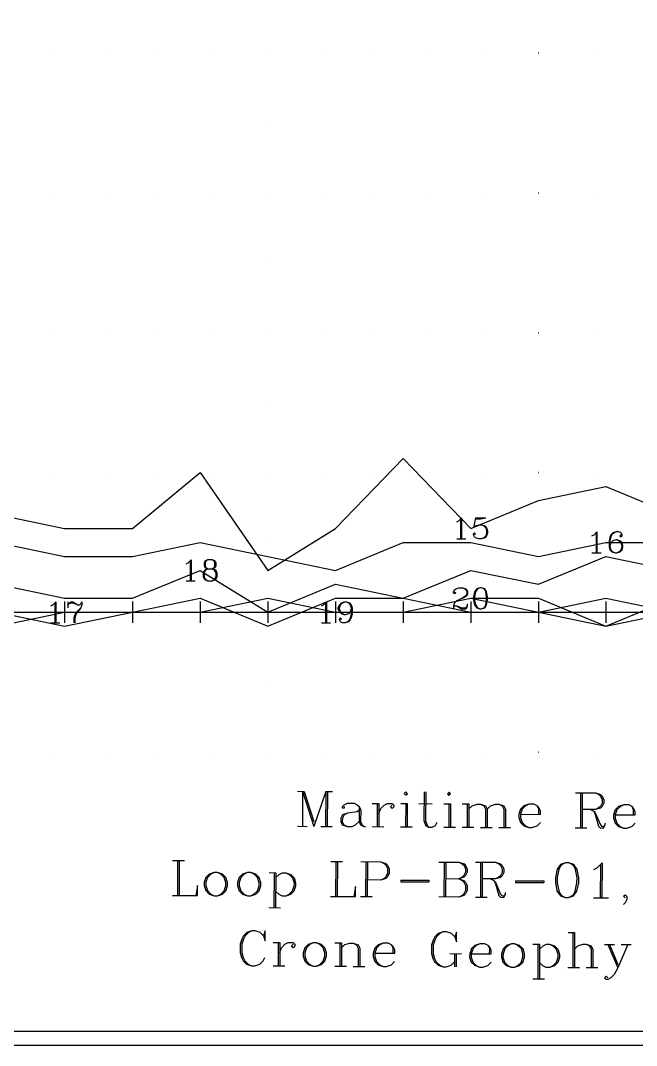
# Model space of a CAD drawing. Extents: x 10 to 200, y 0 to 250.
# Drawn here: x 57.2 to 101.2, y 0 to 73.3 of the extents above; entities that cross this region are included whole.
import ezdxf

# ---------------------------------------------------------------- set-up
doc = ezdxf.new("R2010")
doc.units = 0
doc.linetypes.add('1', pattern=[0])
for name, color, linetype in [('1', 7, '1'), ('2', 7, '1'), ('3', 7, '1')]:
    doc.layers.add(name, color=color, linetype=linetype)

msp = doc.modelspace()

# ---------------------------------------------------------------- linework, layer by layer
at = {"layer": '1'}
for p, q in [((88.67, 37.68), (88.67, 36.25)), ((89.74, 37.75), (89.6, 37.04)), ((89.74, 37.75), (90.46, 37.75)), ((98.35, 36.68), (98.35, 35.25)), ((88.39, 36.25), (89.03, 36.25)), ((98.06, 35.25), (98.71, 35.25)), ((69.32, 34.68), (69.32, 33.25)), ((69.03, 33.25), (69.68, 33.25)), ((59.64, 31.68), (59.64, 30.25)), ((60.35, 31.76), (60.35, 30.24)), ((60.57, 31.75), (60.57, 31.32)), ((65.19, 31.76), (65.19, 30.24)), ((70.03, 31.76), (70.03, 30.24)), ((74.87, 31.76), (74.87, 30.24)), ((79, 31.68), (79, 30.25)), ((79.71, 31.76), (79.71, 30.24)), ((84.55, 31.76), (84.55, 30.24)), ((89.39, 31.76), (89.39, 30.24)), ((94.23, 31.76), (94.23, 30.24)), ((99.06, 31.76), (99.06, 30.24)), ((59.59, 31), (61.12, 31)), ((64.43, 31), (65.96, 31)), ((69.27, 31), (70.79, 31)), ((74.11, 31), (75.63, 31)), ((78.95, 31), (80.47, 31)), ((83.79, 31), (85.31, 31)), ((88.63, 31), (90.15, 31)), ((93.46, 31), (94.99, 31)), ((98.3, 31), (99.83, 31)), ((59.35, 30.25), (60, 30.25)), ((78.71, 30.25), (79.35, 30.25))]:
    msp.add_line(p, q, dxfattribs=at)
for points in [[(41, 31), (45.84, 40), (50.68, 36), (55.52, 38), (60.35, 37), (65.19, 37), (70.03, 41), (74.87, 34), (79.71, 37), (84.55, 42), (89.39, 37), (94.23, 39), (99.06, 40), (103.9, 38)], [(41, 30), (45.84, 39), (50.68, 35), (55.52, 36), (60.35, 35), (65.19, 35), (70.03, 36), (74.87, 35), (79.71, 34), (84.55, 36), (89.39, 36), (94.23, 35), (99.06, 36), (103.9, 36)], [(88.39, 37.46), (88.53, 37.54), (88.74, 37.75), (88.74, 36.25)], [(89.74, 37.68), (90.1, 37.68), (90.46, 37.75)], [(89.6, 37.04), (89.74, 37.18), (89.96, 37.25), (90.17, 37.25), (90.39, 37.18), (90.53, 37.04), (90.6, 36.82), (90.6, 36.68), (90.53, 36.46), (90.39, 36.32), (90.17, 36.25), (89.96, 36.25), (89.74, 36.32), (89.67, 36.39), (89.6, 36.54), (89.6, 36.61), (89.67, 36.68), (89.74, 36.61), (89.67, 36.54)], [(90.17, 37.25), (90.32, 37.18), (90.46, 37.04), (90.53, 36.82), (90.53, 36.68), (90.46, 36.46), (90.32, 36.32), (90.17, 36.25)], [(98.06, 36.46), (98.21, 36.54), (98.42, 36.75), (98.42, 35.25)], [(100.14, 36.54), (100.06, 36.46), (100.14, 36.39), (100.21, 36.46), (100.21, 36.54), (100.14, 36.68), (99.99, 36.75), (99.78, 36.75), (99.56, 36.68), (99.42, 36.54), (99.35, 36.39), (99.28, 36.11), (99.28, 35.68), (99.35, 35.46), (99.49, 35.32), (99.71, 35.25), (99.85, 35.25), (100.06, 35.32), (100.21, 35.46), (100.28, 35.68), (100.28, 35.75), (100.21, 35.96), (100.06, 36.11), (99.85, 36.18), (99.78, 36.18), (99.56, 36.11), (99.42, 35.96), (99.35, 35.75)], [(99.78, 36.75), (99.64, 36.68), (99.49, 36.54), (99.42, 36.39), (99.35, 36.11), (99.35, 35.68), (99.42, 35.46), (99.56, 35.32), (99.71, 35.25)], [(99.85, 35.25), (99.99, 35.32), (100.14, 35.46), (100.21, 35.68), (100.21, 35.75), (100.14, 35.96), (99.99, 36.11), (99.85, 36.18)], [(41, 30), (45.84, 35), (50.68, 31), (55.52, 33), (60.35, 32), (65.19, 32), (70.03, 34), (74.87, 31), (79.71, 33), (84.55, 32), (89.39, 34), (94.23, 33), (99.06, 35), (103.9, 34)], [(69.03, 34.46), (69.18, 34.54), (69.39, 34.75), (69.39, 33.25)], [(70.6, 34.75), (70.39, 34.68), (70.32, 34.54), (70.32, 34.32), (70.39, 34.18), (70.6, 34.11), (70.89, 34.11), (71.1, 34.18), (71.18, 34.32), (71.18, 34.54), (71.1, 34.68), (70.89, 34.75), (70.6, 34.75)], [(70.6, 34.75), (70.46, 34.68), (70.39, 34.54), (70.39, 34.32), (70.46, 34.18), (70.6, 34.11)], [(70.89, 34.11), (71.03, 34.18), (71.1, 34.32), (71.1, 34.54), (71.03, 34.68), (70.89, 34.75)], [(70.6, 34.11), (70.39, 34.04), (70.32, 33.96), (70.25, 33.82), (70.25, 33.54), (70.32, 33.39), (70.39, 33.32), (70.6, 33.25), (70.89, 33.25), (71.1, 33.32), (71.18, 33.39), (71.25, 33.54), (71.25, 33.82), (71.18, 33.96), (71.1, 34.04), (70.89, 34.11)], [(70.6, 34.11), (70.46, 34.04), (70.39, 33.96), (70.32, 33.82), (70.32, 33.54), (70.39, 33.39), (70.46, 33.32), (70.6, 33.25)], [(70.89, 33.25), (71.03, 33.32), (71.1, 33.39), (71.18, 33.54), (71.18, 33.82), (71.1, 33.96), (71.03, 34.04), (70.89, 34.11)], [(88.24, 32.46), (88.32, 32.39), (88.24, 32.32), (88.17, 32.39), (88.17, 32.46), (88.24, 32.61), (88.32, 32.68), (88.53, 32.75), (88.82, 32.75), (89.03, 32.68), (89.1, 32.61), (89.17, 32.46), (89.17, 32.32), (89.1, 32.18), (88.89, 32.04), (88.53, 31.89), (88.39, 31.82), (88.24, 31.68), (88.17, 31.46), (88.17, 31.25)], [(88.82, 32.75), (88.96, 32.68), (89.03, 32.61), (89.1, 32.46), (89.1, 32.32), (89.03, 32.18), (88.82, 32.04), (88.53, 31.89)], [(90.03, 32.75), (89.82, 32.68), (89.67, 32.46), (89.6, 32.11), (89.6, 31.89), (89.67, 31.54), (89.82, 31.32), (90.03, 31.25), (90.17, 31.25), (90.39, 31.32), (90.53, 31.54), (90.6, 31.89), (90.6, 32.11), (90.53, 32.46), (90.39, 32.68), (90.17, 32.75), (90.03, 32.75)], [(90.03, 32.75), (89.89, 32.68), (89.82, 32.61), (89.74, 32.46), (89.67, 32.11), (89.67, 31.89), (89.74, 31.54), (89.82, 31.39), (89.89, 31.32), (90.03, 31.25)], [(90.17, 31.25), (90.32, 31.32), (90.39, 31.39), (90.46, 31.54), (90.53, 31.89), (90.53, 32.11), (90.46, 32.46), (90.39, 32.61), (90.32, 32.68), (90.17, 32.75)], [(41, 28), (45.84, 32), (50.68, 29), (55.52, 30), (60.35, 31), (65.19, 31), (70.03, 32), (74.87, 30), (79.71, 32), (84.55, 32), (89.39, 31), (94.23, 31), (99.06, 32), (103.9, 31)], [(41, 29), (45.84, 31), (50.68, 30), (55.52, 31), (60.35, 31), (65.19, 31), (70.03, 31), (74.87, 32), (79.71, 31), (84.55, 31), (89.39, 32), (94.23, 32), (99.06, 30), (103.9, 31)], [(41, 29), (45.84, 31), (50.68, 32), (55.52, 31), (60.35, 30), (65.19, 31), (70.03, 31), (74.87, 31), (79.71, 31), (84.55, 31), (89.39, 32), (94.23, 31), (99.06, 30), (103.9, 32)], [(59.35, 31.46), (59.5, 31.54), (59.71, 31.75), (59.71, 30.25)], [(60.57, 31.46), (60.64, 31.61), (60.78, 31.75), (60.93, 31.75), (61.28, 31.54), (61.43, 31.54), (61.5, 31.61), (61.57, 31.75)], [(60.64, 31.61), (60.78, 31.68), (60.93, 31.68), (61.28, 31.54)], [(61.57, 31.75), (61.57, 31.54), (61.5, 31.32), (61.21, 30.96), (61.14, 30.82), (61.07, 30.61), (61.07, 30.25)], [(78.71, 31.46), (78.85, 31.54), (79.07, 31.75), (79.07, 30.25)], [(80.85, 31.25), (80.78, 31.04), (80.64, 30.89), (80.42, 30.82), (80.35, 30.82), (80.14, 30.89), (80, 31.04), (79.92, 31.25), (79.92, 31.32), (80, 31.54), (80.14, 31.68), (80.35, 31.75), (80.5, 31.75), (80.71, 31.68), (80.85, 31.54), (80.92, 31.32), (80.92, 30.89), (80.85, 30.61), (80.78, 30.46), (80.64, 30.32), (80.42, 30.25), (80.21, 30.25), (80.07, 30.32), (80, 30.46), (80, 30.54), (80.07, 30.61), (80.14, 30.54), (80.07, 30.46)], [(80.35, 30.82), (80.21, 30.89), (80.07, 31.04), (80, 31.25), (80, 31.32), (80.07, 31.54), (80.21, 31.68), (80.35, 31.75)], [(80.5, 31.75), (80.64, 31.68), (80.78, 31.54), (80.85, 31.32), (80.85, 30.89), (80.78, 30.61), (80.71, 30.46), (80.57, 30.32), (80.42, 30.25)], [(88.39, 31.46), (88.74, 31.25), (89.03, 31.25), (89.1, 31.32), (89.17, 31.46), (89.17, 31.61)], [(41, 31), (45.84, 31), (50.68, 31), (55.52, 31), (60.35, 31), (65.19, 31), (70.03, 31), (74.87, 31), (79.71, 31), (84.55, 31), (89.39, 31), (94.23, 31), (99.06, 31), (103.9, 31)], [(61.5, 31.32), (61.14, 30.96), (61.07, 30.82), (61, 30.61), (61, 30.25)], [(88.17, 31.39), (88.24, 31.46), (88.39, 31.46), (88.74, 31.32), (88.96, 31.32), (89.1, 31.39), (89.17, 31.46)]]:
    msp.add_lwpolyline(points, dxfattribs=at)
at = {"layer": '2'}
for p, q in [((77, 18.19), (77.48, 18.18)), ((77.36, 18.19), (77.35, 15.69)), ((77.36, 18.19), (78.18, 15.68)), ((77.48, 18.18), (78.18, 16.04)), ((79.03, 18.18), (78.18, 15.68)), ((79.03, 18.18), (79.01, 15.68)), ((79.03, 18.18), (79.5, 18.17)), ((79.15, 18.18), (79.13, 15.68)), ((97.24, 18.07), (97.23, 15.57)), ((97.36, 18.07), (97.35, 15.57)), ((82.35, 17.32), (82.83, 17.32)), ((82.71, 17.32), (82.7, 15.66)), ((82.83, 17.32), (82.82, 15.65)), ((84.38, 17.31), (84.85, 17.31)), ((84.74, 17.31), (84.73, 15.64)), ((84.85, 17.31), (84.85, 15.64)), ((85.69, 17.31), (86.64, 17.3)), ((87.47, 17.3), (87.95, 17.29)), ((87.83, 17.29), (87.82, 15.63)), ((87.95, 17.29), (87.94, 15.63)), ((88.78, 17.29), (89.26, 17.29)), ((89.14, 17.29), (89.13, 15.62)), ((89.26, 17.29), (89.25, 15.62)), ((76.99, 15.69), (77.7, 15.68)), ((78.66, 15.68), (79.49, 15.67)), ((82.35, 15.66), (83.18, 15.65)), ((84.37, 15.65), (85.2, 15.64)), ((87.46, 15.63), (88.3, 15.62)), ((88.77, 15.62), (89.61, 15.62)), ((90.08, 15.61), (90.92, 15.61)), ((91.39, 15.61), (92.23, 15.6)), ((96.87, 15.58), (97.7, 15.57)), ((68.07, 13.24), (68.91, 13.23)), ((68.43, 13.24), (68.42, 10.74)), ((68.55, 13.23), (68.54, 10.73)), ((79.38, 13.17), (80.22, 13.17)), ((79.74, 13.17), (79.73, 10.67)), ((79.86, 13.17), (79.85, 10.67)), ((81.88, 13.16), (81.87, 10.66)), ((82, 13.16), (81.99, 10.66)), ((87.48, 13.13), (87.46, 10.63)), ((87.6, 13.13), (87.58, 10.63)), ((90.1, 13.11), (90.08, 10.61)), ((90.22, 13.11), (90.2, 10.61)), ((98.67, 12.95), (98.65, 10.57)), ((74.97, 12.37), (75.45, 12.36)), ((75.33, 12.36), (75.32, 9.86)), ((75.45, 12.36), (75.44, 9.86)), ((81.51, 10.66), (82.35, 10.66)), ((89.73, 10.62), (90.56, 10.61)), ((98.18, 10.57), (99.25, 10.56)), ((74.96, 9.87), (75.79, 9.86)), ((96.35, 8.08), (96.82, 8.08)), ((96.7, 8.08), (96.69, 5.58)), ((96.82, 8.08), (96.81, 5.58)), ((75.27, 7.36), (75.75, 7.36)), ((75.63, 7.36), (75.62, 5.69)), ((75.75, 7.36), (75.74, 5.69)), ((79.68, 7.34), (80.15, 7.34)), ((80.03, 7.34), (80.02, 5.67)), ((80.15, 7.34), (80.14, 5.67)), ((93.84, 7.26), (94.32, 7.26)), ((94.2, 7.26), (94.19, 4.76)), ((94.32, 7.26), (94.31, 4.76)), ((98.96, 7.23), (99.68, 7.23)), ((99.2, 7.23), (99.9, 5.56)), ((99.32, 7.23), (99.91, 5.8)), ((100.15, 7.22), (100.87, 7.22)), ((87.89, 6.58), (88.72, 6.57)), ((88.24, 6.58), (88.24, 5.62)), ((88.36, 6.58), (88.36, 5.62)), ((75.26, 5.7), (76.1, 5.69)), ((79.67, 5.67), (80.5, 5.67)), ((80.98, 5.66), (81.81, 5.66)), ((96.33, 5.58), (97.17, 5.57)), ((97.64, 5.57), (98.48, 5.57)), ((93.83, 4.76), (94.66, 4.76))]:
    msp.add_line(p, q, dxfattribs=at)
for points in [[(11, 1), (11, 249), (199, 249), (199, 1), (11, 1)], [(59.39, 71), (59.39, 71), (59.39, 71), (59.39, 71), (59.39, 71)], [(63.26, 71), (63.26, 71), (63.26, 71), (63.26, 71), (63.26, 71)], [(67.13, 71), (67.13, 71), (67.13, 71), (67.13, 71), (67.13, 71)], [(71, 71), (71, 71), (71, 71), (71, 71), (71, 71)], [(74.87, 71), (74.87, 71), (74.87, 71), (74.87, 71), (74.87, 71)], [(74.87, 71), (74.87, 71), (74.87, 71), (74.87, 71), (74.87, 71)], [(78.74, 71), (78.74, 71), (78.74, 71), (78.74, 71), (78.74, 71)], [(82.61, 71), (82.61, 71), (82.61, 71), (82.61, 71), (82.61, 71)], [(86.49, 71), (86.48, 71), (86.48, 71), (86.49, 71), (86.49, 71)], [(90.36, 71), (90.35, 71), (90.35, 71), (90.36, 71), (90.36, 71)], [(94.23, 71), (94.22, 71), (94.22, 71), (94.23, 71), (94.23, 71)], [(98.1, 71), (98.1, 71), (98.1, 71), (98.1, 71), (98.1, 71)], [(74.87, 66), (74.87, 66), (74.87, 66), (74.87, 66), (74.87, 66)], [(59.39, 61), (59.39, 61), (59.39, 61), (59.39, 61), (59.39, 61)], [(63.26, 61), (63.26, 61), (63.26, 61), (63.26, 61), (63.26, 61)], [(67.13, 61), (67.13, 61), (67.13, 61), (67.13, 61), (67.13, 61)], [(71, 61), (71, 61), (71, 61), (71, 61), (71, 61)], [(74.87, 61), (74.87, 61), (74.87, 61), (74.87, 61), (74.87, 61)], [(74.87, 61), (74.87, 61), (74.87, 61), (74.87, 61), (74.87, 61)], [(78.74, 61), (78.74, 61), (78.74, 61), (78.74, 61), (78.74, 61)], [(82.61, 61), (82.61, 61), (82.61, 61), (82.61, 61), (82.61, 61)], [(86.49, 61), (86.48, 61), (86.48, 61), (86.49, 61), (86.49, 61)], [(90.36, 61), (90.35, 61), (90.35, 61), (90.36, 61), (90.36, 61)], [(94.23, 61), (94.22, 61), (94.22, 61), (94.23, 61), (94.23, 61)], [(98.1, 61), (98.1, 61), (98.1, 61), (98.1, 61), (98.1, 61)], [(74.87, 56), (74.87, 56), (74.87, 56), (74.87, 56), (74.87, 56)], [(59.39, 51), (59.39, 51), (59.39, 51), (59.39, 51), (59.39, 51)], [(63.26, 51), (63.26, 51), (63.26, 51), (63.26, 51), (63.26, 51)], [(67.13, 51), (67.13, 51), (67.13, 51), (67.13, 51), (67.13, 51)], [(71, 51), (71, 51), (71, 51), (71, 51), (71, 51)], [(74.87, 51), (74.87, 51), (74.87, 51), (74.87, 51), (74.87, 51)], [(74.87, 51), (74.87, 51), (74.87, 51), (74.87, 51), (74.87, 51)], [(78.74, 51), (78.74, 51), (78.74, 51), (78.74, 51), (78.74, 51)], [(82.61, 51), (82.61, 51), (82.61, 51), (82.61, 51), (82.61, 51)], [(86.49, 51), (86.48, 51), (86.48, 51), (86.49, 51), (86.49, 51)], [(90.36, 51), (90.35, 51), (90.35, 51), (90.36, 51), (90.36, 51)], [(94.23, 51), (94.22, 51), (94.22, 51), (94.23, 51), (94.23, 51)], [(98.1, 51), (98.1, 51), (98.1, 51), (98.1, 51), (98.1, 51)], [(74.87, 46), (74.87, 46), (74.87, 46), (74.87, 46), (74.87, 46)], [(59.39, 41), (59.39, 41), (59.39, 41), (59.39, 41), (59.39, 41)], [(63.26, 41), (63.26, 41), (63.26, 41), (63.26, 41), (63.26, 41)], [(67.13, 41), (67.13, 41), (67.13, 41), (67.13, 41), (67.13, 41)], [(71, 41), (71, 41), (71, 41), (71, 41), (71, 41)], [(74.87, 41), (74.87, 41), (74.87, 41), (74.87, 41), (74.87, 41)], [(74.87, 41), (74.87, 41), (74.87, 41), (74.87, 41), (74.87, 41)], [(78.74, 41), (78.74, 41), (78.74, 41), (78.74, 41), (78.74, 41)], [(82.61, 41), (82.61, 41), (82.61, 41), (82.61, 41), (82.61, 41)], [(86.49, 41), (86.48, 41), (86.48, 41), (86.49, 41), (86.49, 41)], [(90.36, 41), (90.35, 41), (90.35, 41), (90.36, 41), (90.36, 41)], [(94.23, 41), (94.22, 41), (94.22, 41), (94.23, 41), (94.23, 41)], [(98.1, 41), (98.1, 41), (98.1, 41), (98.1, 41), (98.1, 41)], [(74.87, 36), (74.87, 36), (74.87, 36), (74.87, 36), (74.87, 36)], [(59.39, 31), (59.39, 31), (59.39, 31), (59.39, 31), (59.39, 31)], [(63.26, 31), (63.26, 31), (63.26, 31), (63.26, 31), (63.26, 31)], [(67.13, 31), (67.13, 31), (67.13, 31), (67.13, 31), (67.13, 31)], [(71, 31), (71, 31), (71, 31), (71, 31), (71, 31)], [(74.87, 31), (74.87, 31), (74.87, 31), (74.87, 31), (74.87, 31)], [(74.87, 31), (74.87, 31), (74.87, 31), (74.87, 31), (74.87, 31)], [(78.74, 31), (78.74, 31), (78.74, 31), (78.74, 31), (78.74, 31)], [(82.61, 31), (82.61, 31), (82.61, 31), (82.61, 31), (82.61, 31)], [(86.49, 31), (86.48, 31), (86.48, 31), (86.49, 31), (86.49, 31)], [(90.36, 31), (90.35, 31), (90.35, 31), (90.36, 31), (90.36, 31)], [(94.23, 31), (94.22, 31), (94.22, 31), (94.23, 31), (94.23, 31)], [(98.1, 31), (98.1, 31), (98.1, 31), (98.1, 31), (98.1, 31)], [(74.87, 26), (74.87, 26), (74.87, 26), (74.87, 26), (74.87, 26)], [(59.39, 21), (59.39, 21), (59.39, 21), (59.39, 21), (59.39, 21)], [(63.26, 21), (63.26, 21), (63.26, 21), (63.26, 21), (63.26, 21)], [(67.13, 21), (67.13, 21), (67.13, 21), (67.13, 21), (67.13, 21)], [(71, 21), (71, 21), (71, 21), (71, 21), (71, 21)], [(74.87, 21), (74.87, 21), (74.87, 21), (74.87, 21), (74.87, 21)], [(74.87, 21), (74.87, 21), (74.87, 21), (74.87, 21), (74.87, 21)], [(78.74, 21), (78.74, 21), (78.74, 21), (78.74, 21), (78.74, 21)], [(82.61, 21), (82.61, 21), (82.61, 21), (82.61, 21), (82.61, 21)], [(86.49, 21), (86.48, 21), (86.48, 21), (86.49, 21), (86.49, 21)], [(90.36, 21), (90.35, 21), (90.35, 21), (90.36, 21), (90.36, 21)], [(94.23, 21), (94.22, 21), (94.22, 21), (94.23, 21), (94.23, 21)], [(98.1, 21), (98.1, 21), (98.1, 21), (98.1, 21), (98.1, 21)], [(84.74, 18.14), (84.62, 18.03), (84.74, 17.91), (84.86, 18.02), (84.74, 18.14)], [(86.05, 18.14), (86.04, 16.11), (86.16, 15.76), (86.39, 15.63), (86.63, 15.63), (86.87, 15.75), (86.99, 15.99)], [(86.17, 18.14), (86.16, 16.11), (86.27, 15.75), (86.39, 15.63)], [(87.84, 18.13), (87.72, 18.01), (87.83, 17.89), (87.95, 18.01), (87.84, 18.13)], [(96.88, 18.08), (98.31, 18.07), (98.67, 17.95), (98.79, 17.83), (98.9, 17.59), (98.9, 17.35), (98.78, 17.11), (98.66, 16.99), (98.31, 16.88), (97.35, 16.88)], [(98.31, 18.07), (98.55, 17.95), (98.67, 17.83), (98.79, 17.59), (98.78, 17.35), (98.66, 17.11), (98.54, 17), (98.31, 16.88)], [(80.33, 17.1), (80.33, 16.98), (80.21, 16.98), (80.21, 17.1), (80.33, 17.22), (80.57, 17.33), (81.05, 17.33), (81.28, 17.21), (81.4, 17.09), (81.52, 16.85), (81.51, 16.02), (81.63, 15.78), (81.75, 15.66)], [(81.4, 17.09), (81.4, 16.02), (81.51, 15.78), (81.75, 15.66), (81.87, 15.66)], [(82.83, 16.61), (82.95, 16.96), (83.19, 17.2), (83.43, 17.32), (83.78, 17.32), (83.9, 17.2), (83.9, 17.08), (83.78, 16.96), (83.66, 17.08), (83.78, 17.2)], [(89.26, 16.93), (89.5, 17.16), (89.85, 17.28), (90.09, 17.28), (90.45, 17.16), (90.57, 16.92), (90.56, 15.61)], [(90.09, 17.28), (90.33, 17.16), (90.45, 16.92), (90.44, 15.61)], [(90.57, 16.92), (90.81, 17.16), (91.16, 17.27), (91.4, 17.27), (91.76, 17.15), (91.88, 16.91), (91.87, 15.6)], [(91.4, 17.27), (91.64, 17.15), (91.76, 16.91), (91.75, 15.6)], [(92.95, 16.55), (94.37, 16.54), (94.38, 16.78), (94.26, 17.02), (94.14, 17.14), (93.9, 17.26), (93.55, 17.26), (93.19, 17.14), (92.95, 16.91), (92.83, 16.55), (92.83, 16.31), (92.94, 15.96), (93.18, 15.72), (93.54, 15.59), (93.77, 15.59), (94.13, 15.71), (94.37, 15.95)], [(93.55, 17.26), (93.31, 17.14), (93.07, 16.91), (92.95, 16.55), (92.94, 16.31), (93.06, 15.95), (93.3, 15.72), (93.54, 15.59)], [(94.26, 16.54), (94.26, 16.9), (94.14, 17.14)], [(97.95, 16.88), (98.19, 16.76), (98.3, 16.64), (98.66, 15.8), (98.77, 15.68), (98.89, 15.68), (99.01, 15.8)], [(99.73, 16.51), (101.16, 16.5), (101.16, 16.74), (101.04, 16.98), (100.93, 17.1), (100.69, 17.22), (100.33, 17.22), (99.97, 17.11), (99.73, 16.87), (99.61, 16.51), (99.61, 16.28), (99.73, 15.92), (99.97, 15.68), (100.32, 15.56), (100.56, 15.56), (100.92, 15.67), (101.16, 15.91)], [(100.33, 17.22), (100.09, 17.11), (99.85, 16.87), (99.73, 16.51), (99.73, 16.27), (99.85, 15.92), (100.08, 15.68), (100.32, 15.56)], [(101.04, 16.51), (101.04, 16.86), (100.93, 17.1)], [(81.4, 16.85), (81.28, 16.73), (80.57, 16.62), (80.21, 16.5), (80.09, 16.27), (80.09, 16.03), (80.2, 15.79), (80.56, 15.67), (80.92, 15.67), (81.16, 15.78), (81.4, 16.02)], [(80.57, 16.62), (80.33, 16.5), (80.21, 16.26), (80.2, 16.03), (80.32, 15.79), (80.56, 15.67)], [(98.19, 16.76), (98.3, 16.52), (98.54, 15.69), (98.65, 15.57), (98.89, 15.56), (99.01, 15.8), (99.01, 15.92)], [(81.53, 13.16), (82.95, 13.15), (83.31, 13.03), (83.43, 12.91), (83.55, 12.67), (83.55, 12.32), (83.43, 12.08), (83.31, 11.96), (82.95, 11.84), (82, 11.85)], [(82.95, 13.15), (83.19, 13.03), (83.31, 12.91), (83.43, 12.68), (83.43, 12.32), (83.31, 12.08), (83.19, 11.96), (82.95, 11.84)], [(87.12, 13.13), (88.55, 13.12), (88.91, 13), (89.02, 12.88), (89.14, 12.64), (89.14, 12.41), (89.02, 12.17), (88.9, 12.05), (88.54, 11.93)], [(88.55, 13.12), (88.79, 13), (88.91, 12.88), (89.02, 12.64), (89.02, 12.41), (88.9, 12.17), (88.78, 12.05), (88.54, 11.93)], [(89.74, 13.12), (91.17, 13.11), (91.53, 12.99), (91.64, 12.87), (91.76, 12.63), (91.76, 12.39), (91.64, 12.15), (91.52, 12.03), (91.16, 11.92), (90.21, 11.92)], [(91.17, 13.11), (91.41, 12.99), (91.52, 12.87), (91.64, 12.63), (91.64, 12.39), (91.52, 12.15), (91.4, 12.04), (91.16, 11.92)], [(96.17, 13.08), (95.81, 12.96), (95.57, 12.61), (95.45, 12.01), (95.45, 11.66), (95.56, 11.06), (95.8, 10.7), (96.15, 10.58), (96.39, 10.58), (96.75, 10.7), (96.99, 11.05), (97.11, 11.65), (97.12, 12), (97, 12.6), (96.76, 12.96), (96.41, 13.08), (96.17, 13.08)], [(96.17, 13.08), (95.93, 12.96), (95.81, 12.84), (95.69, 12.61), (95.57, 12.01), (95.57, 11.65), (95.68, 11.06), (95.8, 10.82), (95.92, 10.7), (96.15, 10.58)], [(96.39, 10.58), (96.63, 10.7), (96.75, 10.81), (96.87, 11.05), (96.99, 11.65), (97, 12), (96.88, 12.6), (96.76, 12.84), (96.64, 12.96), (96.41, 13.08)], [(98.19, 12.59), (98.43, 12.71), (98.79, 13.07), (98.77, 10.57)], [(71.05, 12.39), (70.69, 12.27), (70.45, 12.03), (70.33, 11.68), (70.33, 11.44), (70.44, 11.08), (70.68, 10.84), (71.04, 10.72), (71.27, 10.72), (71.63, 10.84), (71.87, 11.07), (71.99, 11.43), (71.99, 11.67), (71.88, 12.03), (71.64, 12.26), (71.28, 12.39), (71.05, 12.39)], [(71.05, 12.39), (70.81, 12.27), (70.57, 12.03), (70.45, 11.68), (70.45, 11.44), (70.56, 11.08), (70.8, 10.84), (71.04, 10.72)], [(71.27, 10.72), (71.51, 10.84), (71.75, 11.07), (71.87, 11.43), (71.87, 11.67), (71.76, 12.03), (71.52, 12.27), (71.28, 12.39)], [(73.43, 12.37), (73.07, 12.26), (72.83, 12.02), (72.71, 11.66), (72.71, 11.43), (72.82, 11.07), (73.06, 10.83), (73.42, 10.71), (73.66, 10.71), (74.01, 10.82), (74.25, 11.06), (74.37, 11.42), (74.37, 11.65), (74.26, 12.01), (74.02, 12.25), (73.66, 12.37), (73.43, 12.37)], [(73.43, 12.37), (73.19, 12.26), (72.95, 12.02), (72.83, 11.66), (72.83, 11.42), (72.94, 11.07), (73.18, 10.83), (73.42, 10.71)], [(73.66, 10.71), (73.89, 10.82), (74.13, 11.06), (74.25, 11.42), (74.26, 11.65), (74.14, 12.01), (73.9, 12.25), (73.66, 12.37)], [(75.45, 12.01), (75.69, 12.24), (75.93, 12.36), (76.16, 12.36), (76.52, 12.24), (76.76, 12), (76.87, 11.64), (76.87, 11.4), (76.75, 11.05), (76.51, 10.81), (76.16, 10.69), (75.92, 10.69), (75.68, 10.81), (75.44, 11.05)], [(76.16, 12.36), (76.4, 12.24), (76.64, 12), (76.76, 11.64), (76.75, 11.4), (76.63, 11.05), (76.39, 10.81), (76.16, 10.69)], [(84.38, 11.84), (86.4, 11.83), (86.4, 11.71)], [(84.38, 11.84), (84.38, 11.72), (86.4, 11.71)], [(87.59, 11.94), (88.54, 11.93), (88.9, 11.81), (89.02, 11.69), (89.14, 11.45), (89.13, 11.1), (89.01, 10.86), (88.89, 10.74), (88.54, 10.62), (87.11, 10.63)], [(88.54, 11.93), (88.78, 11.81), (88.9, 11.69), (89.02, 11.45), (89.01, 11.1), (88.89, 10.86), (88.77, 10.74), (88.54, 10.62)], [(90.81, 11.92), (91.04, 11.8), (91.16, 11.68), (91.51, 10.84), (91.63, 10.72), (91.75, 10.72), (91.87, 10.84)], [(91.04, 11.8), (91.16, 11.56), (91.39, 10.73), (91.51, 10.61), (91.75, 10.6), (91.87, 10.84), (91.87, 10.96)], [(92.59, 11.79), (94.61, 11.78), (94.61, 11.66)], [(92.59, 11.79), (92.59, 11.67), (94.61, 11.66)], [(68.06, 10.74), (69.85, 10.73), (69.85, 11.44), (69.73, 10.73)], [(79.37, 10.67), (81.16, 10.66), (81.16, 11.38), (81.04, 10.66)], [(100.44, 10.56), (100.32, 10.68), (100.44, 10.79), (100.56, 10.67), (100.56, 10.44), (100.44, 10.2), (100.32, 10.08)], [(74.56, 7.84), (74.68, 7.49), (74.68, 8.2), (74.56, 7.84), (74.32, 8.08), (73.97, 8.2), (73.73, 8.21), (73.37, 8.09), (73.13, 7.85), (73.01, 7.61), (72.89, 7.26), (72.89, 6.66), (73, 6.3), (73.12, 6.07), (73.36, 5.83), (73.71, 5.71), (73.95, 5.7), (74.31, 5.82), (74.55, 6.06), (74.67, 6.3)], [(73.73, 8.21), (73.49, 8.09), (73.25, 7.85), (73.13, 7.61), (73.01, 7.26), (73.01, 6.66), (73.12, 6.3), (73.24, 6.07), (73.48, 5.83), (73.71, 5.71)], [(88.25, 7.77), (88.37, 7.41), (88.37, 8.12), (88.25, 7.77), (88.01, 8.01), (87.66, 8.13), (87.42, 8.13), (87.06, 8.01), (86.82, 7.78), (86.7, 7.54), (86.58, 7.18), (86.58, 6.59), (86.69, 6.23), (86.81, 5.99), (87.05, 5.75), (87.41, 5.63), (87.64, 5.63), (88, 5.74), (88.24, 5.98)], [(87.42, 8.13), (87.18, 8.01), (86.94, 7.77), (86.82, 7.54), (86.7, 7.18), (86.7, 6.59), (86.81, 6.23), (86.93, 5.99), (87.17, 5.75), (87.41, 5.63)], [(75.74, 6.65), (75.86, 7), (76.1, 7.24), (76.34, 7.36), (76.7, 7.36), (76.82, 7.24), (76.82, 7.12), (76.7, 7), (76.58, 7.12), (76.7, 7.24)], [(78.13, 7.35), (77.77, 7.23), (77.53, 6.99), (77.41, 6.64), (77.41, 6.4), (77.53, 6.04), (77.76, 5.8), (78.12, 5.68), (78.36, 5.68), (78.72, 5.8), (78.95, 6.03), (79.08, 6.39), (79.08, 6.63), (78.96, 6.99), (78.72, 7.23), (78.37, 7.35), (78.13, 7.35)], [(78.13, 7.35), (77.89, 7.23), (77.65, 6.99), (77.53, 6.64), (77.53, 6.4), (77.65, 6.04), (77.88, 5.8), (78.12, 5.68)], [(78.36, 5.68), (78.6, 5.8), (78.84, 6.03), (78.96, 6.39), (78.96, 6.63), (78.84, 6.99), (78.6, 7.23), (78.37, 7.35)], [(80.15, 6.98), (80.39, 7.22), (80.75, 7.33), (80.99, 7.33), (81.34, 7.21), (81.46, 6.97), (81.45, 5.66)], [(80.99, 7.33), (81.22, 7.21), (81.34, 6.97), (81.33, 5.66)], [(82.53, 6.61), (83.96, 6.6), (83.96, 6.84), (83.84, 7.08), (83.72, 7.2), (83.49, 7.32), (83.13, 7.32), (82.77, 7.2), (82.53, 6.97), (82.41, 6.61), (82.41, 6.37), (82.53, 6.01), (82.76, 5.77), (83.12, 5.65), (83.36, 5.65), (83.72, 5.77), (83.95, 6.01)], [(83.13, 7.32), (82.89, 7.2), (82.65, 6.97), (82.53, 6.61), (82.53, 6.37), (82.65, 6.01), (82.88, 5.77), (83.12, 5.65)], [(83.84, 6.6), (83.84, 6.96), (83.72, 7.2)], [(89.43, 6.57), (90.86, 6.56), (90.86, 6.8), (90.75, 7.04), (90.63, 7.16), (90.39, 7.28), (90.03, 7.28), (89.68, 7.16), (89.44, 6.93), (89.32, 6.57), (89.31, 6.33), (89.43, 5.97), (89.67, 5.74), (90.02, 5.61), (90.26, 5.61), (90.62, 5.73), (90.86, 5.97)], [(90.03, 7.28), (89.79, 7.16), (89.56, 6.93), (89.43, 6.57), (89.43, 6.33), (89.55, 5.97), (89.79, 5.73), (90.02, 5.61)], [(90.74, 6.56), (90.75, 6.92), (90.63, 7.16)], [(92.3, 7.27), (91.94, 7.15), (91.7, 6.91), (91.58, 6.56), (91.58, 6.32), (91.69, 5.96), (91.93, 5.72), (92.29, 5.6), (92.52, 5.6), (92.88, 5.72), (93.12, 5.95), (93.24, 6.31), (93.24, 6.55), (93.13, 6.91), (92.89, 7.15), (92.53, 7.27), (92.3, 7.27)], [(92.3, 7.27), (92.06, 7.15), (91.82, 6.91), (91.7, 6.56), (91.69, 6.32), (91.81, 5.96), (92.05, 5.72), (92.29, 5.6)], [(92.52, 5.6), (92.76, 5.72), (93, 5.95), (93.12, 6.31), (93.12, 6.55), (93.01, 6.91), (92.77, 7.15), (92.53, 7.27)], [(94.32, 6.9), (94.56, 7.14), (94.8, 7.25), (95.03, 7.25), (95.39, 7.13), (95.63, 6.89), (95.74, 6.53), (95.74, 6.3), (95.62, 5.94), (95.38, 5.7), (95.02, 5.59), (94.79, 5.59), (94.55, 5.71), (94.31, 5.95)], [(95.03, 7.25), (95.27, 7.13), (95.51, 6.89), (95.62, 6.54), (95.62, 6.3), (95.5, 5.94), (95.26, 5.7), (95.02, 5.59)], [(96.82, 6.89), (97.06, 7.12), (97.41, 7.24), (97.65, 7.24), (98.01, 7.12), (98.13, 6.88), (98.12, 5.57)], [(97.65, 7.24), (97.89, 7.12), (98.01, 6.88), (98, 5.57)], [(100.63, 7.22), (99.9, 5.56), (99.66, 5.08), (99.42, 4.85), (99.19, 4.73), (99.07, 4.73), (98.95, 4.85), (99.07, 4.97), (99.19, 4.85)]]:
    msp.add_lwpolyline(points, dxfattribs=at)
at = {"layer": '3'}
msp.add_lwpolyline([(10, 0), (10, 250), (200, 250), (200, 0), (10, 0)], dxfattribs=at)

doc.saveas('drawing.dxf')
